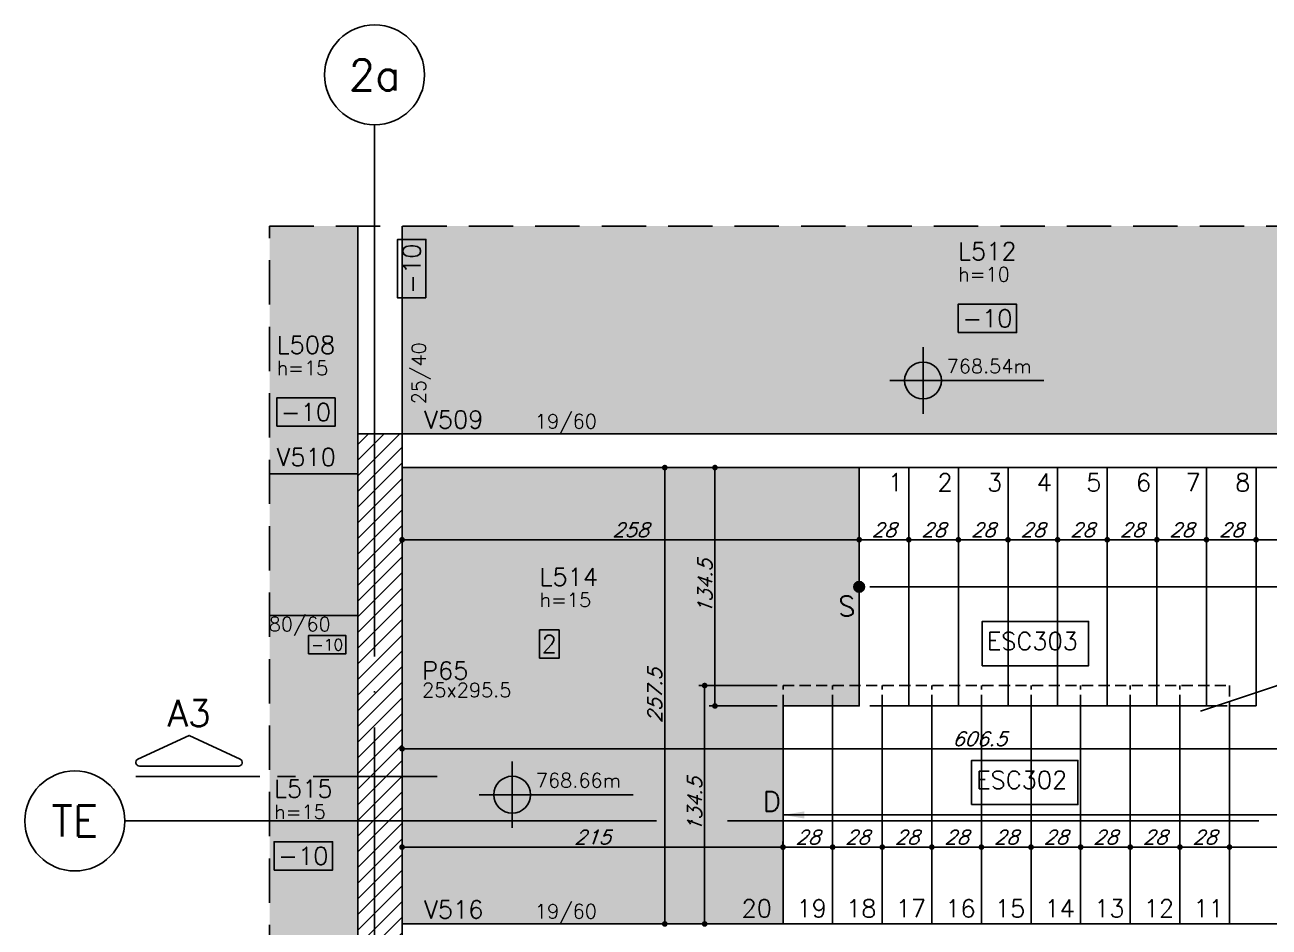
# Model space of a CAD drawing. Header units: millimetres. Extents: x 7530 to 14400, y -7174 to -2969.
# Drawn here: x 9231 to 9933, y -4721 to -4212 of the extents above; entities that cross this region are included whole.
import ezdxf
from ezdxf.enums import TextEntityAlignment as Align

# ---------------------------------------------------------------- set-up
doc = ezdxf.new("R2010")
doc.units = ezdxf.units.MM
doc.header["$LTSCALE"] = 50
doc.header["$PDMODE"] = 3
doc.linetypes.add('DASHED', pattern=[0.75, 0.5, -0.25])
doc.linetypes.add('EIXO', pattern=[6.8, 6, -0.4, 0, -0.4])
for name, color, linetype in [('F-AUX', 2, 'Continuous'), ('F-AUX-RED', 1, 'Continuous'), ('F-CORTE-INDICAÇÃO', 4, 'Continuous'), ('F-COTAS', 106, 'Continuous'), ('F-EIXO', 12, 'EIXO'), ('F-ESC NUM', 2, 'Continuous'), ('F-ESC-PROJ', 1, 'Continuous'), ('F-ESCADAS', 2, 'Continuous'), ('F-LAJES', 3, 'Continuous'), ('F-LAJES-DIM', 2, 'Continuous'), ('F-LAJES-NOME', 4, 'Continuous'), ('F-LEADER', 1, 'Continuous'), ('F-NÍVEL-PLANTA', 2, 'Continuous'), ('F-PILARES-DIM', 172, 'Continuous'), ('F-PILARES-HACH', 174, 'Continuous'), ('F-PILARES-NOME', 170, 'Continuous'), ('F-PILARES-S', 170, 'Continuous'), ('F-TEXTO', 6, 'Continuous'), ('F-TEXTO ESCADA', 2, 'Continuous'), ('F-TEXTO-YELLOW', 2, 'Continuous'), ('F-VIGAS', 3, 'Continuous'), ('F-VIGAS-DIM', 2, 'Continuous'), ('F-VIGAS-NOME', 4, 'Continuous')]:
    doc.layers.add(name, color=color, linetype=linetype)
doc.layers.add('F-DESNIVEL-2', color=7, linetype='Continuous', true_color=0xffd1e8)
doc.layers.add('F-DESNIVEL-3', color=7, linetype='Continuous', true_color=0xd5c7ff)
doc.styles.add('5385-ARQ-PB-BAS-PLA-TER-TORRE-A-106-TXT$0$R60-75', font='romans.shx', dxfattribs={"height": 0.1125})
doc.styles.add('CP-TEXT-INCL', font='romans.shx', dxfattribs={"oblique": 20})
doc.styles.add('MCP', font='romans.shx')
doc.styles.add('ROMANS', font='romans.shx')
doc.dimstyles.new('CP-COTAS-50', dxfattribs={"dimscale": 0.64, "dimtxt": 12.5, "dimasz": 5, "dimexe": 5, "dimexo": 5, "dimgap": 2.5, "dimtad": 1, "dimdec": 1, "dimdsep": 46, "dimtxsty": 'CP-TEXT-INCL', "dimblk1": 'DOT', "dimblk2": 'DOT', "dimsah": 1, "dimcen": 9, "dimclrd": 256, "dimclre": 256, "dimclrt": 256, "dimadec": 0, "dimazin": 0, "dimtfac": 1, "dimtdec": 1, "dimtmove": 2, "dimatfit": 3, "dimldrblk": 'DOT', "dimfxl": 5, "dimtolj": 1, "dimarcsym": 0})

# ---------------------------------------------------------------- blocks, each defined once
blk = doc.blocks.new('*U8')
at = {"layer": 'F-LAJES-DIM', "color": 1}
blk.add_lwpolyline([(0, 0), (33, 0), (33, 16), (0, 16)], close=True, dxfattribs=at)
at = {"layer": 'F-LAJES-DIM', "style": 'MCP'}
blk.add_attdef('DIM', text='', height=10, dxfattribs=at).set_placement((16.5, 8), align=Align.MIDDLE_CENTER)
blk = doc.blocks.new('*U12')
at = {"layer": 'F-LAJES-DIM', "color": 1}
blk.add_lwpolyline([(0, 0), (11, 0), (11, 16), (0, 16)], close=True, dxfattribs=at)
at = {"layer": 'F-LAJES-DIM', "style": 'MCP'}
blk.add_attdef('DIM', text='', height=10, dxfattribs=at).set_placement((5.5, 8), align=Align.MIDDLE_CENTER)
blk = doc.blocks.new('*U11')
at = {"layer": 'F-VIGAS-DIM', "color": 1}
blk.add_lwpolyline([(0, 0), (33, 0), (33, 16), (0, 16)], close=True, dxfattribs=at)
at = {"layer": 'F-VIGAS-DIM', "style": 'MCP'}
blk.add_attdef('DIM', text='', height=10, dxfattribs=at).set_placement((16.5, 8), align=Align.MIDDLE_CENTER)
blk = doc.blocks.new('*U20')
at = {"layer": 'F-EIXO'}
blk.add_line((0, 0), (0, -609.8), dxfattribs=at)
at = {"layer": 'F-EIXO', "color": 2, "linetype": 'Continuous'}
blk.add_circle((0, 28.21), 28.21, dxfattribs=at)
at = {"layer": 'F-TEXTO', "style": 'ROMANS'}
blk.add_attdef('EIXO', text='', height=17.5, rotation=360, dxfattribs=at).set_placement((0, 28.21), align=Align.MIDDLE_CENTER)
blk = doc.blocks.new('*U21')
at = {"layer": 'F-EIXO'}
blk.add_line((0, 0), (1096.49, 0), dxfattribs=at)
at = {"layer": 'F-EIXO', "color": 2, "linetype": 'Continuous'}
blk.add_circle((-28.21, 0), 28.21, dxfattribs=at)
at = {"layer": 'F-TEXTO', "style": 'ROMANS'}
blk.add_attdef('EIXO', text='', height=17.5, dxfattribs=at).set_placement((-28.21, 0), align=Align.MIDDLE_CENTER)
blk = doc.blocks.new('*U7')
at = {"layer": 'F-CORTE-INDICAÇÃO'}
for p, q in [((-100, 0), (-170, 0)), ((-80, 0), (-90, 0)), ((-70, 0), (0, 0))]:
    blk.add_line(p, q, dxfattribs=at)
blk.add_lwpolyline([(-112, 6, 0.802585), (-111.15, 9.81), (-140, 23.26), (-168.85, 9.81, 0.802585), (-168, 6)], format="xyb", close=True, dxfattribs=at)
at = {"layer": 'F-CORTE-INDICAÇÃO', "style": 'ROMANS'}
blk.add_attdef('CORTE', text='', height=15, dxfattribs=at).set_placement((-140, 35.76), align=Align.MIDDLE_CENTER)
at = {"layer": 'F-CORTE-INDICAÇÃO', "color": 2, "style": 'ROMANS'}
blk.add_attdef('FOLHA', text='', height=12, dxfattribs=at).set_placement((-140, -10), align=Align.MIDDLE_CENTER)
blk = doc.blocks.new('_DOT')
at = {"color": 0, "linetype": 'ByBlock'}
blk.add_line((-0.5, 0), (-1, 0), dxfattribs=at)
at = {"color": 0, "linetype": 'ByBlock', "const_width": 0.5}
blk.add_lwpolyline([(-0.25, 0, 1), (0.25, 0, 1)], format="xyb", close=True, dxfattribs=at)
blk = doc.blocks.new('*D26')
at = {"layer": 'DEFPOINTS', "color": 0, "transparency": 16777216}
for p in [(9443.82, -4501.77), (9701.82, -4501.77), (9701.82, -4502.62)]:
    blk.add_point(p, dxfattribs=at)
at = {"layer": 'F-COTAS', "lineweight": -2, "transparency": 16777216}
for p, q in [((9443.82, -4504.97), (9443.82, -4505.82)), ((9447.02, -4502.62), (9698.62, -4502.62)), ((9701.82, -4504.97), (9701.82, -4505.82))]:
    blk.add_line(p, q, dxfattribs=at)
at = {"layer": 'F-COTAS', "lineweight": -2, "transparency": 16777216, "xscale": 3.2, "yscale": 3.2, "zscale": 3.2, "rotation": 180}
blk.add_blockref('_DOT', (9443.82, -4502.62), dxfattribs=at)
at = {"layer": 'F-COTAS', "lineweight": -2, "transparency": 16777216, "xscale": 3.2, "yscale": 3.2, "zscale": 3.2}
blk.add_blockref('_DOT', (9701.82, -4502.62), dxfattribs=at)
at = {"layer": 'F-COTAS', "transparency": 16777216, "insert": (9572.82, -4497.02), "char_height": 8, "attachment_point": 5, "style": 'CP-TEXT-INCL'}
blk.add_mtext('\\A1;258', dxfattribs=at)
blk = doc.blocks.new('*D27')
at = {"layer": 'DEFPOINTS', "color": 0, "transparency": 16777216}
for p in [(9701.82, -4501.77), (9729.82, -4502.62), (9729.82, -4502.62)]:
    blk.add_point(p, dxfattribs=at)
at = {"layer": 'F-COTAS', "lineweight": -2, "transparency": 16777216}
for p, q in [((9701.82, -4504.97), (9701.82, -4505.82)), ((9705.02, -4502.62), (9726.62, -4502.62))]:
    blk.add_line(p, q, dxfattribs=at)
at = {"layer": 'F-COTAS', "lineweight": -2, "transparency": 16777216, "xscale": 3.2, "yscale": 3.2, "zscale": 3.2, "rotation": 180}
blk.add_blockref('_DOT', (9701.82, -4502.62), dxfattribs=at)
at = {"layer": 'F-COTAS', "lineweight": -2, "transparency": 16777216, "xscale": 3.2, "yscale": 3.2, "zscale": 3.2}
blk.add_blockref('_DOT', (9729.82, -4502.62), dxfattribs=at)
at = {"layer": 'F-COTAS', "transparency": 16777216, "insert": (9715.82, -4497.02), "char_height": 8, "attachment_point": 5, "style": 'CP-TEXT-INCL'}
blk.add_mtext('\\A1;28', dxfattribs=at)
blk = doc.blocks.new('*D28')
at = {"layer": 'DEFPOINTS', "color": 0, "transparency": 16777216}
for p in [(9729.82, -4501.77), (9757.82, -4502.62), (9757.82, -4502.62)]:
    blk.add_point(p, dxfattribs=at)
at = {"layer": 'F-COTAS', "lineweight": -2, "transparency": 16777216}
for p, q in [((9729.82, -4504.97), (9729.82, -4505.82)), ((9733.02, -4502.62), (9754.62, -4502.62))]:
    blk.add_line(p, q, dxfattribs=at)
at = {"layer": 'F-COTAS', "lineweight": -2, "transparency": 16777216, "xscale": 3.2, "yscale": 3.2, "zscale": 3.2, "rotation": 180}
blk.add_blockref('_DOT', (9729.82, -4502.62), dxfattribs=at)
at = {"layer": 'F-COTAS', "lineweight": -2, "transparency": 16777216, "xscale": 3.2, "yscale": 3.2, "zscale": 3.2}
blk.add_blockref('_DOT', (9757.82, -4502.62), dxfattribs=at)
at = {"layer": 'F-COTAS', "transparency": 16777216, "insert": (9743.82, -4497.02), "char_height": 8, "attachment_point": 5, "style": 'CP-TEXT-INCL'}
blk.add_mtext('\\A1;28', dxfattribs=at)
blk = doc.blocks.new('*D29')
at = {"layer": 'DEFPOINTS', "color": 0, "transparency": 16777216}
for p in [(9757.82, -4501.77), (9785.82, -4502.62), (9785.82, -4502.62)]:
    blk.add_point(p, dxfattribs=at)
at = {"layer": 'F-COTAS', "lineweight": -2, "transparency": 16777216}
for p, q in [((9757.82, -4504.97), (9757.82, -4505.82)), ((9761.02, -4502.62), (9782.62, -4502.62))]:
    blk.add_line(p, q, dxfattribs=at)
at = {"layer": 'F-COTAS', "lineweight": -2, "transparency": 16777216, "xscale": 3.2, "yscale": 3.2, "zscale": 3.2, "rotation": 180}
blk.add_blockref('_DOT', (9757.82, -4502.62), dxfattribs=at)
at = {"layer": 'F-COTAS', "lineweight": -2, "transparency": 16777216, "xscale": 3.2, "yscale": 3.2, "zscale": 3.2}
blk.add_blockref('_DOT', (9785.82, -4502.62), dxfattribs=at)
at = {"layer": 'F-COTAS', "transparency": 16777216, "insert": (9771.82, -4497.02), "char_height": 8, "attachment_point": 5, "style": 'CP-TEXT-INCL'}
blk.add_mtext('\\A1;28', dxfattribs=at)
blk = doc.blocks.new('*D30')
at = {"layer": 'DEFPOINTS', "color": 0, "transparency": 16777216}
for p in [(9785.82, -4501.77), (9813.82, -4502.62), (9813.82, -4502.62)]:
    blk.add_point(p, dxfattribs=at)
at = {"layer": 'F-COTAS', "lineweight": -2, "transparency": 16777216}
for p, q in [((9785.82, -4504.97), (9785.82, -4505.82)), ((9789.02, -4502.62), (9810.62, -4502.62))]:
    blk.add_line(p, q, dxfattribs=at)
at = {"layer": 'F-COTAS', "lineweight": -2, "transparency": 16777216, "xscale": 3.2, "yscale": 3.2, "zscale": 3.2, "rotation": 180}
blk.add_blockref('_DOT', (9785.82, -4502.62), dxfattribs=at)
at = {"layer": 'F-COTAS', "lineweight": -2, "transparency": 16777216, "xscale": 3.2, "yscale": 3.2, "zscale": 3.2}
blk.add_blockref('_DOT', (9813.82, -4502.62), dxfattribs=at)
at = {"layer": 'F-COTAS', "transparency": 16777216, "insert": (9799.82, -4497.02), "char_height": 8, "attachment_point": 5, "style": 'CP-TEXT-INCL'}
blk.add_mtext('\\A1;28', dxfattribs=at)
blk = doc.blocks.new('*D31')
at = {"layer": 'DEFPOINTS', "color": 0, "transparency": 16777216}
for p in [(9813.82, -4501.77), (9841.82, -4502.62), (9841.82, -4502.62)]:
    blk.add_point(p, dxfattribs=at)
at = {"layer": 'F-COTAS', "lineweight": -2, "transparency": 16777216}
for p, q in [((9813.82, -4504.97), (9813.82, -4505.82)), ((9817.02, -4502.62), (9838.62, -4502.62))]:
    blk.add_line(p, q, dxfattribs=at)
at = {"layer": 'F-COTAS', "lineweight": -2, "transparency": 16777216, "xscale": 3.2, "yscale": 3.2, "zscale": 3.2, "rotation": 180}
blk.add_blockref('_DOT', (9813.82, -4502.62), dxfattribs=at)
at = {"layer": 'F-COTAS', "lineweight": -2, "transparency": 16777216, "xscale": 3.2, "yscale": 3.2, "zscale": 3.2}
blk.add_blockref('_DOT', (9841.82, -4502.62), dxfattribs=at)
at = {"layer": 'F-COTAS', "transparency": 16777216, "insert": (9827.82, -4497.02), "char_height": 8, "attachment_point": 5, "style": 'CP-TEXT-INCL'}
blk.add_mtext('\\A1;28', dxfattribs=at)
blk = doc.blocks.new('*D32')
at = {"layer": 'DEFPOINTS', "color": 0, "transparency": 16777216}
for p in [(9841.82, -4501.77), (9869.82, -4502.62), (9869.82, -4502.62)]:
    blk.add_point(p, dxfattribs=at)
at = {"layer": 'F-COTAS', "lineweight": -2, "transparency": 16777216}
for p, q in [((9841.82, -4504.97), (9841.82, -4505.82)), ((9845.02, -4502.62), (9866.62, -4502.62))]:
    blk.add_line(p, q, dxfattribs=at)
at = {"layer": 'F-COTAS', "lineweight": -2, "transparency": 16777216, "xscale": 3.2, "yscale": 3.2, "zscale": 3.2, "rotation": 180}
blk.add_blockref('_DOT', (9841.82, -4502.62), dxfattribs=at)
at = {"layer": 'F-COTAS', "lineweight": -2, "transparency": 16777216, "xscale": 3.2, "yscale": 3.2, "zscale": 3.2}
blk.add_blockref('_DOT', (9869.82, -4502.62), dxfattribs=at)
at = {"layer": 'F-COTAS', "transparency": 16777216, "insert": (9855.82, -4497.02), "char_height": 8, "attachment_point": 5, "style": 'CP-TEXT-INCL'}
blk.add_mtext('\\A1;28', dxfattribs=at)
blk = doc.blocks.new('*D33')
at = {"layer": 'DEFPOINTS', "color": 0, "transparency": 16777216}
for p in [(9869.82, -4501.77), (9897.82, -4502.62), (9897.82, -4502.62)]:
    blk.add_point(p, dxfattribs=at)
at = {"layer": 'F-COTAS', "lineweight": -2, "transparency": 16777216}
for p, q in [((9869.82, -4504.97), (9869.82, -4505.82)), ((9873.02, -4502.62), (9894.62, -4502.62))]:
    blk.add_line(p, q, dxfattribs=at)
at = {"layer": 'F-COTAS', "lineweight": -2, "transparency": 16777216, "xscale": 3.2, "yscale": 3.2, "zscale": 3.2, "rotation": 180}
blk.add_blockref('_DOT', (9869.82, -4502.62), dxfattribs=at)
at = {"layer": 'F-COTAS', "lineweight": -2, "transparency": 16777216, "xscale": 3.2, "yscale": 3.2, "zscale": 3.2}
blk.add_blockref('_DOT', (9897.82, -4502.62), dxfattribs=at)
at = {"layer": 'F-COTAS', "transparency": 16777216, "insert": (9883.82, -4497.02), "char_height": 8, "attachment_point": 5, "style": 'CP-TEXT-INCL'}
blk.add_mtext('\\A1;28', dxfattribs=at)
blk = doc.blocks.new('*D34')
at = {"layer": 'DEFPOINTS', "color": 0, "transparency": 16777216}
for p in [(9897.82, -4501.77), (9925.82, -4502.62), (9925.82, -4502.62)]:
    blk.add_point(p, dxfattribs=at)
at = {"layer": 'F-COTAS', "lineweight": -2, "transparency": 16777216}
for p, q in [((9897.82, -4504.97), (9897.82, -4505.82)), ((9901.02, -4502.62), (9922.62, -4502.62))]:
    blk.add_line(p, q, dxfattribs=at)
at = {"layer": 'F-COTAS', "lineweight": -2, "transparency": 16777216, "xscale": 3.2, "yscale": 3.2, "zscale": 3.2, "rotation": 180}
blk.add_blockref('_DOT', (9897.82, -4502.62), dxfattribs=at)
at = {"layer": 'F-COTAS', "lineweight": -2, "transparency": 16777216, "xscale": 3.2, "yscale": 3.2, "zscale": 3.2}
blk.add_blockref('_DOT', (9925.82, -4502.62), dxfattribs=at)
at = {"layer": 'F-COTAS', "transparency": 16777216, "insert": (9911.82, -4497.02), "char_height": 8, "attachment_point": 5, "style": 'CP-TEXT-INCL'}
blk.add_mtext('\\A1;28', dxfattribs=at)
blk = doc.blocks.new('*D35')
at = {"layer": 'DEFPOINTS', "color": 0, "transparency": 16777216}
for p in [(9925.82, -4501.77), (10050.32, -4502.62), (10050.32, -4502.62)]:
    blk.add_point(p, dxfattribs=at)
at = {"layer": 'F-COTAS', "lineweight": -2, "transparency": 16777216}
for p, q in [((9925.82, -4504.97), (9925.82, -4505.82)), ((9929.02, -4502.62), (10047.12, -4502.62))]:
    blk.add_line(p, q, dxfattribs=at)
at = {"layer": 'F-COTAS', "lineweight": -2, "transparency": 16777216, "xscale": 3.2, "yscale": 3.2, "zscale": 3.2, "rotation": 180}
blk.add_blockref('_DOT', (9925.82, -4502.62), dxfattribs=at)
at = {"layer": 'F-COTAS', "lineweight": -2, "transparency": 16777216, "xscale": 3.2, "yscale": 3.2, "zscale": 3.2}
blk.add_blockref('_DOT', (10050.32, -4502.62), dxfattribs=at)
at = {"layer": 'F-COTAS', "transparency": 16777216, "insert": (9988.07, -4497.02), "char_height": 8, "attachment_point": 5, "style": 'CP-TEXT-INCL'}
blk.add_mtext('\\A1;124.5', dxfattribs=at)
blk = doc.blocks.new('*D36')
at = {"layer": 'DEFPOINTS', "color": 0, "transparency": 16777216}
for p in [(9620.41, -4461.9), (9640.74, -4461.9), (9658.82, -4596.4)]:
    blk.add_point(p, dxfattribs=at)
at = {"layer": 'F-COTAS', "lineweight": -2, "transparency": 16777216}
for p, q in [((9637.54, -4461.9), (9617.21, -4461.9)), ((9620.41, -4593.2), (9620.41, -4465.1)), ((9655.62, -4596.4), (9617.21, -4596.4))]:
    blk.add_line(p, q, dxfattribs=at)
at = {"layer": 'F-COTAS', "lineweight": -2, "transparency": 16777216, "xscale": 3.2, "yscale": 3.2, "zscale": 3.2}
for p, rotation in [((9620.41, -4461.9), 90), ((9620.41, -4596.4), 270)]:
    blk.add_blockref('_DOT', p, dxfattribs=dict(at, rotation=rotation))
at = {"layer": 'F-COTAS', "transparency": 16777216, "insert": (9614.81, -4529.15), "char_height": 8, "attachment_point": 5, "rotation": 90, "style": 'CP-TEXT-INCL'}
blk.add_mtext('\\A1;134.5', dxfattribs=at)
blk = doc.blocks.new('*D37')
at = {"layer": 'DEFPOINTS', "color": 0, "transparency": 16777216}
for p in [(9589.95, -4461.9), (9589.95, -4719.4), (9592.09, -4719.4)]:
    blk.add_point(p, dxfattribs=at)
at = {"layer": 'F-COTAS', "lineweight": -2, "transparency": 16777216}
for p, q in [((9592.09, -4465.1), (9592.09, -4716.2)), ((9593.15, -4461.9), (9595.29, -4461.9)), ((9593.15, -4719.4), (9595.29, -4719.4))]:
    blk.add_line(p, q, dxfattribs=at)
at = {"layer": 'F-COTAS', "lineweight": -2, "transparency": 16777216, "xscale": 3.2, "yscale": 3.2, "zscale": 3.2}
for p, rotation in [((9592.09, -4461.9), 90), ((9592.09, -4719.4), 270)]:
    blk.add_blockref('_DOT', p, dxfattribs=dict(at, rotation=rotation))
at = {"layer": 'F-COTAS', "transparency": 16777216, "insert": (9586.49, -4590.65), "char_height": 8, "attachment_point": 5, "rotation": 90, "style": 'CP-TEXT-INCL'}
blk.add_mtext('\\A1;257.5', dxfattribs=at)
blk = doc.blocks.new('*D38')
at = {"layer": 'DEFPOINTS', "color": 0, "transparency": 16777216}
for p in [(9443.82, -4617.89), (9443.82, -4620.57), (10050.32, -4617.89)]:
    blk.add_point(p, dxfattribs=at)
at = {"layer": 'F-COTAS', "lineweight": -2, "transparency": 16777216}
for p, q in [((10047.12, -4620.57), (9447.02, -4620.57)), ((9443.82, -4621.09), (9443.82, -4623.77)), ((10050.32, -4621.09), (10050.32, -4623.77))]:
    blk.add_line(p, q, dxfattribs=at)
at = {"layer": 'F-COTAS', "lineweight": -2, "transparency": 16777216, "xscale": 3.2, "yscale": 3.2, "zscale": 3.2, "rotation": 180}
blk.add_blockref('_DOT', (9443.82, -4620.57), dxfattribs=at)
at = {"layer": 'F-COTAS', "lineweight": -2, "transparency": 16777216, "xscale": 3.2, "yscale": 3.2, "zscale": 3.2}
blk.add_blockref('_DOT', (10050.32, -4620.57), dxfattribs=at)
at = {"layer": 'F-COTAS', "transparency": 16777216, "insert": (9769.81, -4614.97), "char_height": 8, "attachment_point": 5, "style": 'CP-TEXT-INCL'}
blk.add_mtext('\\A1;606.5', dxfattribs=at)
blk = doc.blocks.new('*D54')
at = {"layer": 'DEFPOINTS', "color": 0, "transparency": 16777216}
for p in [(9910.82, -4676.07), (9910.82, -4680.14), (10050.32, -4677.65)]:
    blk.add_point(p, dxfattribs=at)
at = {"layer": 'F-COTAS', "lineweight": -2, "transparency": 16777216}
for p, q in [((9910.82, -4676.94), (9910.82, -4672.87)), ((10047.12, -4676.07), (9914.02, -4676.07)), ((10050.32, -4674.45), (10050.32, -4672.87))]:
    blk.add_line(p, q, dxfattribs=at)
at = {"layer": 'F-COTAS', "lineweight": -2, "transparency": 16777216, "xscale": 3.2, "yscale": 3.2, "zscale": 3.2, "rotation": 180}
blk.add_blockref('_DOT', (9910.82, -4676.07), dxfattribs=at)
at = {"layer": 'F-COTAS', "lineweight": -2, "transparency": 16777216, "xscale": 3.2, "yscale": 3.2, "zscale": 3.2}
blk.add_blockref('_DOT', (10050.32, -4676.07), dxfattribs=at)
at = {"layer": 'F-COTAS', "transparency": 16777216, "insert": (9980.57, -4670.47), "char_height": 8, "attachment_point": 5, "style": 'CP-TEXT-INCL'}
blk.add_mtext('\\A1;139.5', dxfattribs=at)
blk = doc.blocks.new('*D55')
at = {"layer": 'DEFPOINTS', "color": 0, "transparency": 16777216}
for p in [(9882.82, -4676.07), (9882.82, -4680.14), (9910.82, -4680.14)]:
    blk.add_point(p, dxfattribs=at)
at = {"layer": 'F-COTAS', "lineweight": -2, "transparency": 16777216}
for p, q in [((9882.82, -4676.94), (9882.82, -4672.87)), ((9907.62, -4676.07), (9886.02, -4676.07)), ((9910.82, -4676.94), (9910.82, -4672.87))]:
    blk.add_line(p, q, dxfattribs=at)
at = {"layer": 'F-COTAS', "lineweight": -2, "transparency": 16777216, "xscale": 3.2, "yscale": 3.2, "zscale": 3.2, "rotation": 180}
blk.add_blockref('_DOT', (9882.82, -4676.07), dxfattribs=at)
at = {"layer": 'F-COTAS', "lineweight": -2, "transparency": 16777216, "xscale": 3.2, "yscale": 3.2, "zscale": 3.2}
blk.add_blockref('_DOT', (9910.82, -4676.07), dxfattribs=at)
at = {"layer": 'F-COTAS', "transparency": 16777216, "insert": (9896.82, -4670.47), "char_height": 8, "attachment_point": 5, "style": 'CP-TEXT-INCL'}
blk.add_mtext('\\A1;28', dxfattribs=at)
blk = doc.blocks.new('*D56')
at = {"layer": 'DEFPOINTS', "color": 0, "transparency": 16777216}
for p in [(9854.82, -4676.07), (9854.82, -4680.14), (9882.82, -4680.14)]:
    blk.add_point(p, dxfattribs=at)
at = {"layer": 'F-COTAS', "lineweight": -2, "transparency": 16777216}
for p, q in [((9854.82, -4676.94), (9854.82, -4672.87)), ((9879.62, -4676.07), (9858.02, -4676.07)), ((9882.82, -4676.94), (9882.82, -4672.87))]:
    blk.add_line(p, q, dxfattribs=at)
at = {"layer": 'F-COTAS', "lineweight": -2, "transparency": 16777216, "xscale": 3.2, "yscale": 3.2, "zscale": 3.2, "rotation": 180}
blk.add_blockref('_DOT', (9854.82, -4676.07), dxfattribs=at)
at = {"layer": 'F-COTAS', "lineweight": -2, "transparency": 16777216, "xscale": 3.2, "yscale": 3.2, "zscale": 3.2}
blk.add_blockref('_DOT', (9882.82, -4676.07), dxfattribs=at)
at = {"layer": 'F-COTAS', "transparency": 16777216, "insert": (9868.82, -4670.47), "char_height": 8, "attachment_point": 5, "style": 'CP-TEXT-INCL'}
blk.add_mtext('\\A1;28', dxfattribs=at)
blk = doc.blocks.new('*D57')
at = {"layer": 'DEFPOINTS', "color": 0, "transparency": 16777216}
for p in [(9826.82, -4676.07), (9826.82, -4680.14), (9854.82, -4680.14)]:
    blk.add_point(p, dxfattribs=at)
at = {"layer": 'F-COTAS', "lineweight": -2, "transparency": 16777216}
for p, q in [((9826.82, -4676.94), (9826.82, -4672.87)), ((9851.62, -4676.07), (9830.02, -4676.07)), ((9854.82, -4676.94), (9854.82, -4672.87))]:
    blk.add_line(p, q, dxfattribs=at)
at = {"layer": 'F-COTAS', "lineweight": -2, "transparency": 16777216, "xscale": 3.2, "yscale": 3.2, "zscale": 3.2, "rotation": 180}
blk.add_blockref('_DOT', (9826.82, -4676.07), dxfattribs=at)
at = {"layer": 'F-COTAS', "lineweight": -2, "transparency": 16777216, "xscale": 3.2, "yscale": 3.2, "zscale": 3.2}
blk.add_blockref('_DOT', (9854.82, -4676.07), dxfattribs=at)
at = {"layer": 'F-COTAS', "transparency": 16777216, "insert": (9840.82, -4670.47), "char_height": 8, "attachment_point": 5, "style": 'CP-TEXT-INCL'}
blk.add_mtext('\\A1;28', dxfattribs=at)
blk = doc.blocks.new('*D58')
at = {"layer": 'DEFPOINTS', "color": 0, "transparency": 16777216}
for p in [(9798.82, -4676.07), (9798.82, -4680.14), (9826.82, -4680.14)]:
    blk.add_point(p, dxfattribs=at)
at = {"layer": 'F-COTAS', "lineweight": -2, "transparency": 16777216}
for p, q in [((9798.82, -4676.94), (9798.82, -4672.87)), ((9823.62, -4676.07), (9802.02, -4676.07)), ((9826.82, -4676.94), (9826.82, -4672.87))]:
    blk.add_line(p, q, dxfattribs=at)
at = {"layer": 'F-COTAS', "lineweight": -2, "transparency": 16777216, "xscale": 3.2, "yscale": 3.2, "zscale": 3.2, "rotation": 180}
blk.add_blockref('_DOT', (9798.82, -4676.07), dxfattribs=at)
at = {"layer": 'F-COTAS', "lineweight": -2, "transparency": 16777216, "xscale": 3.2, "yscale": 3.2, "zscale": 3.2}
blk.add_blockref('_DOT', (9826.82, -4676.07), dxfattribs=at)
at = {"layer": 'F-COTAS', "transparency": 16777216, "insert": (9812.82, -4670.47), "char_height": 8, "attachment_point": 5, "style": 'CP-TEXT-INCL'}
blk.add_mtext('\\A1;28', dxfattribs=at)
blk = doc.blocks.new('*D59')
at = {"layer": 'DEFPOINTS', "color": 0, "transparency": 16777216}
for p in [(9770.82, -4676.07), (9770.82, -4680.14), (9798.82, -4680.14)]:
    blk.add_point(p, dxfattribs=at)
at = {"layer": 'F-COTAS', "lineweight": -2, "transparency": 16777216}
for p, q in [((9770.82, -4676.94), (9770.82, -4672.87)), ((9795.62, -4676.07), (9774.02, -4676.07)), ((9798.82, -4676.94), (9798.82, -4672.87))]:
    blk.add_line(p, q, dxfattribs=at)
at = {"layer": 'F-COTAS', "lineweight": -2, "transparency": 16777216, "xscale": 3.2, "yscale": 3.2, "zscale": 3.2, "rotation": 180}
blk.add_blockref('_DOT', (9770.82, -4676.07), dxfattribs=at)
at = {"layer": 'F-COTAS', "lineweight": -2, "transparency": 16777216, "xscale": 3.2, "yscale": 3.2, "zscale": 3.2}
blk.add_blockref('_DOT', (9798.82, -4676.07), dxfattribs=at)
at = {"layer": 'F-COTAS', "transparency": 16777216, "insert": (9784.82, -4670.47), "char_height": 8, "attachment_point": 5, "style": 'CP-TEXT-INCL'}
blk.add_mtext('\\A1;28', dxfattribs=at)
blk = doc.blocks.new('*D60')
at = {"layer": 'DEFPOINTS', "color": 0, "transparency": 16777216}
for p in [(9742.82, -4676.07), (9742.82, -4680.14), (9770.82, -4680.14)]:
    blk.add_point(p, dxfattribs=at)
at = {"layer": 'F-COTAS', "lineweight": -2, "transparency": 16777216}
for p, q in [((9742.82, -4676.94), (9742.82, -4672.87)), ((9767.62, -4676.07), (9746.02, -4676.07)), ((9770.82, -4676.94), (9770.82, -4672.87))]:
    blk.add_line(p, q, dxfattribs=at)
at = {"layer": 'F-COTAS', "lineweight": -2, "transparency": 16777216, "xscale": 3.2, "yscale": 3.2, "zscale": 3.2, "rotation": 180}
blk.add_blockref('_DOT', (9742.82, -4676.07), dxfattribs=at)
at = {"layer": 'F-COTAS', "lineweight": -2, "transparency": 16777216, "xscale": 3.2, "yscale": 3.2, "zscale": 3.2}
blk.add_blockref('_DOT', (9770.82, -4676.07), dxfattribs=at)
at = {"layer": 'F-COTAS', "transparency": 16777216, "insert": (9756.82, -4670.47), "char_height": 8, "attachment_point": 5, "style": 'CP-TEXT-INCL'}
blk.add_mtext('\\A1;28', dxfattribs=at)
blk = doc.blocks.new('*D61')
at = {"layer": 'DEFPOINTS', "color": 0, "transparency": 16777216}
for p in [(9714.82, -4676.07), (9714.82, -4680.14), (9742.82, -4680.14)]:
    blk.add_point(p, dxfattribs=at)
at = {"layer": 'F-COTAS', "lineweight": -2, "transparency": 16777216}
for p, q in [((9714.82, -4676.94), (9714.82, -4672.87)), ((9739.62, -4676.07), (9718.02, -4676.07)), ((9742.82, -4676.94), (9742.82, -4672.87))]:
    blk.add_line(p, q, dxfattribs=at)
at = {"layer": 'F-COTAS', "lineweight": -2, "transparency": 16777216, "xscale": 3.2, "yscale": 3.2, "zscale": 3.2, "rotation": 180}
blk.add_blockref('_DOT', (9714.82, -4676.07), dxfattribs=at)
at = {"layer": 'F-COTAS', "lineweight": -2, "transparency": 16777216, "xscale": 3.2, "yscale": 3.2, "zscale": 3.2}
blk.add_blockref('_DOT', (9742.82, -4676.07), dxfattribs=at)
at = {"layer": 'F-COTAS', "transparency": 16777216, "insert": (9728.82, -4670.47), "char_height": 8, "attachment_point": 5, "style": 'CP-TEXT-INCL'}
blk.add_mtext('\\A1;28', dxfattribs=at)
blk = doc.blocks.new('*D62')
at = {"layer": 'DEFPOINTS', "color": 0, "transparency": 16777216}
for p in [(9686.82, -4676.07), (9686.82, -4680.14), (9714.82, -4680.14)]:
    blk.add_point(p, dxfattribs=at)
at = {"layer": 'F-COTAS', "lineweight": -2, "transparency": 16777216}
for p, q in [((9686.82, -4676.94), (9686.82, -4672.87)), ((9711.62, -4676.07), (9690.02, -4676.07)), ((9714.82, -4676.94), (9714.82, -4672.87))]:
    blk.add_line(p, q, dxfattribs=at)
at = {"layer": 'F-COTAS', "lineweight": -2, "transparency": 16777216, "xscale": 3.2, "yscale": 3.2, "zscale": 3.2, "rotation": 180}
blk.add_blockref('_DOT', (9686.82, -4676.07), dxfattribs=at)
at = {"layer": 'F-COTAS', "lineweight": -2, "transparency": 16777216, "xscale": 3.2, "yscale": 3.2, "zscale": 3.2}
blk.add_blockref('_DOT', (9714.82, -4676.07), dxfattribs=at)
at = {"layer": 'F-COTAS', "transparency": 16777216, "insert": (9700.82, -4670.47), "char_height": 8, "attachment_point": 5, "style": 'CP-TEXT-INCL'}
blk.add_mtext('\\A1;28', dxfattribs=at)
blk = doc.blocks.new('*D63')
at = {"layer": 'DEFPOINTS', "color": 0, "transparency": 16777216}
for p in [(9658.82, -4676.07), (9658.82, -4680.14), (9686.82, -4680.14)]:
    blk.add_point(p, dxfattribs=at)
at = {"layer": 'F-COTAS', "lineweight": -2, "transparency": 16777216}
for p, q in [((9658.82, -4676.94), (9658.82, -4672.87)), ((9683.62, -4676.07), (9662.02, -4676.07)), ((9686.82, -4676.94), (9686.82, -4672.87))]:
    blk.add_line(p, q, dxfattribs=at)
at = {"layer": 'F-COTAS', "lineweight": -2, "transparency": 16777216, "xscale": 3.2, "yscale": 3.2, "zscale": 3.2, "rotation": 180}
blk.add_blockref('_DOT', (9658.82, -4676.07), dxfattribs=at)
at = {"layer": 'F-COTAS', "lineweight": -2, "transparency": 16777216, "xscale": 3.2, "yscale": 3.2, "zscale": 3.2}
blk.add_blockref('_DOT', (9686.82, -4676.07), dxfattribs=at)
at = {"layer": 'F-COTAS', "transparency": 16777216, "insert": (9672.82, -4670.47), "char_height": 8, "attachment_point": 5, "style": 'CP-TEXT-INCL'}
blk.add_mtext('\\A1;28', dxfattribs=at)
blk = doc.blocks.new('*D64')
at = {"layer": 'DEFPOINTS', "color": 0, "transparency": 16777216}
for p in [(9443.82, -4676.07), (9443.82, -4680.14), (9658.82, -4680.14)]:
    blk.add_point(p, dxfattribs=at)
at = {"layer": 'F-COTAS', "lineweight": -2, "transparency": 16777216}
for p, q in [((9443.82, -4676.94), (9443.82, -4672.87)), ((9655.62, -4676.07), (9447.02, -4676.07)), ((9658.82, -4676.94), (9658.82, -4672.87))]:
    blk.add_line(p, q, dxfattribs=at)
at = {"layer": 'F-COTAS', "lineweight": -2, "transparency": 16777216, "xscale": 3.2, "yscale": 3.2, "zscale": 3.2, "rotation": 180}
blk.add_blockref('_DOT', (9443.82, -4676.07), dxfattribs=at)
at = {"layer": 'F-COTAS', "lineweight": -2, "transparency": 16777216, "xscale": 3.2, "yscale": 3.2, "zscale": 3.2}
blk.add_blockref('_DOT', (9658.82, -4676.07), dxfattribs=at)
at = {"layer": 'F-COTAS', "transparency": 16777216, "insert": (9551.32, -4670.47), "char_height": 8, "attachment_point": 5, "style": 'CP-TEXT-INCL'}
blk.add_mtext('\\A1;215', dxfattribs=at)
blk = doc.blocks.new('*D65')
at = {"layer": 'DEFPOINTS', "color": 0, "transparency": 16777216}
for p in [(9614.6, -4584.9), (9658.82, -4584.9), (9643.53, -4719.4)]:
    blk.add_point(p, dxfattribs=at)
at = {"layer": 'F-COTAS', "lineweight": -2, "transparency": 16777216}
for p, q in [((9655.62, -4584.9), (9611.4, -4584.9)), ((9614.6, -4716.2), (9614.6, -4588.1)), ((9640.33, -4719.4), (9611.4, -4719.4))]:
    blk.add_line(p, q, dxfattribs=at)
at = {"layer": 'F-COTAS', "lineweight": -2, "transparency": 16777216, "xscale": 3.2, "yscale": 3.2, "zscale": 3.2}
for p, rotation in [((9614.6, -4584.9), 90), ((9614.6, -4719.4), 270)]:
    blk.add_blockref('_DOT', p, dxfattribs=dict(at, rotation=rotation))
at = {"layer": 'F-COTAS', "transparency": 16777216, "insert": (9609, -4652.15), "char_height": 8, "attachment_point": 5, "rotation": 90, "style": 'CP-TEXT-INCL'}
blk.add_mtext('\\A1;134.5', dxfattribs=at)
blk = doc.blocks.new('Nível - Planta')
at = {"layer": 'F-NÍVEL-PLANTA'}
h = blk.add_hatch(color=71, dxfattribs=at)
h.paths.add_polyline_path([(0, 0), (0, 0.26, 0.414214), (-0.26, 0)])
h.paths.add_polyline_path([(0.26, 0), (0, 0), (0, -0.26, 0.414214)])
for p, q in [((0, -0.469), (0, 0.469)), ((-0.469, 0), (1.704, 0))]:
    blk.add_line(p, q, dxfattribs=at)
blk.add_circle((0, 0), 0.26, dxfattribs=at)
at = {"layer": 'F-TEXTO', "color": 3, "style": 'MCP'}
blk.add_attdef('NÍVEL', (0.333, 0.102), '', height=0.2, dxfattribs=at)

msp = doc.modelspace()

# ---------------------------------------------------------------- hatches: boundary and pattern name
at = {"layer": 'F-AUX'}
h = msp.add_hatch(color=1, dxfattribs=at)
edge = h.paths.add_edge_path()
edge.add_arc((9701.822, -4529.147), 3, 0, 360)
at = {"layer": 'F-DESNIVEL-2'}
h = msp.add_hatch(color=256, dxfattribs=at)
h.dxf.hatch_style = 1
h.paths.add_polyline_path([(9658.822, -4719.397), (9658.822, -4596.397), (9701.822, -4596.397), (9701.822, -4461.897), (9443.822, -4461.897), (9443.822, -4719.397)])
at = {"layer": 'F-DESNIVEL-3', "linetype": 'Continuous'}
h = msp.add_hatch(color=256, dxfattribs=at)
h.dxf.hatch_style = 1
h.paths.add_polyline_path([(9418.822, -4615.897), (9369.028, -4615.897), (9369.028, -4819.927), (9418.822, -4819.927), (9418.822, -4738.397)])
h.paths.add_polyline_path([(9418.822, -4465.397), (9369.028, -4465.397), (9369.028, -4615.897), (9418.822, -4615.897)])
h.paths.add_polyline_path([(9418.822, -4325.639), (9369.028, -4325.639), (9369.028, -4465.397), (9418.822, -4465.397), (9418.822, -4442.897)])
h = msp.add_hatch(color=256, dxfattribs=at)
h.dxf.hatch_style = 1
h.paths.add_polyline_path([(10129.322, -4325.639), (9443.822, -4325.639), (9443.822, -4442.897), (10059.822, -4442.897), (10129.322, -4442.897)])
h.paths.add_polyline_path([(9633.439, -4657.493), (9646.564, -4657.493), (9646.564, -4640.618), (9633.439, -4640.618)], flags=9)
h.paths.add_polyline_path([(9629.71, -4529.45), (9642.835, -4529.45), (9642.835, -4512.575), (9629.71, -4512.575)], flags=9)
h = msp.add_hatch(color=256, dxfattribs=at)
h.dxf.hatch_style = 1
h.paths.add_polyline_path([(10129.322, -4738.397), (10059.822, -4738.397), (9443.822, -4738.397), (9443.822, -4819.927), (10129.322, -4819.927)])
h.paths.add_polyline_path([(9633.439, -4657.493), (9646.564, -4657.493), (9646.564, -4640.618), (9633.439, -4640.618)], flags=9)
h.paths.add_polyline_path([(9629.71, -4529.45), (9642.835, -4529.45), (9642.835, -4512.575), (9629.71, -4512.575)], flags=9)
at = {"layer": 'F-PILARES-HACH', "linetype": 'Continuous'}
h = msp.add_hatch(dxfattribs=at)
h.set_pattern_fill('ANSI31', color=256, scale=50, style=0)
h.set_pattern_definition([(45, (11368.322, 134.6034), (-4.4194174, 4.4194174), [])])
h.paths.add_polyline_path([(9418.822, -4738.397), (9443.822, -4738.397), (9443.822, -4442.897), (9418.822, -4442.897)], flags=16)

# ---------------------------------------------------------------- linework, layer by layer
at = {"layer": 'F-AUX', "color": 1}
msp.add_circle((9701.822, -4529.147), 3, dxfattribs=at)
at = {"layer": 'F-AUX-RED', "color": 1, "linetype": 'DASHED'}
msp.add_lwpolyline([(9369.028, -4325.639), (10282.649, -4325.639), (10282.649, -4819.927), (9369.028, -4819.927)], close=True, dxfattribs=at)
at = {"layer": 'F-AUX-RED'}
msp.add_lwpolyline([(9707.822, -4529.147), (9985.33, -4529.147), (9985.33, -4657.897), (9658.822, -4657.897)], dxfattribs=at)
msp.add_solid([(9670.822, -4659.897), (9658.822, -4657.897), (9670.822, -4655.897)], dxfattribs=at)
at = {"layer": 'F-DESNIVEL-2', "linetype": 'Continuous'}
msp.add_solid([(9443.822, -4719.397), (9443.822, -4461.897), (9443.822, -4719.397)], dxfattribs=at)
at = {"layer": 'F-ESC-PROJ', "linetype": 'DASHED', "ltscale": 0.25}
msp.add_line((9903.191, -4596.397), (9910.822, -4596.397), dxfattribs=at)
for points in [[(9658.822, -4596.397), (9658.822, -4584.897), (9910.822, -4584.897), (9910.822, -4593.851)], [(9686.822, -4596.397), (9686.822, -4584.897)], [(9714.822, -4596.397), (9714.822, -4584.897)], [(9742.822, -4596.397), (9742.822, -4584.897)], [(9770.822, -4596.397), (9770.822, -4584.897)], [(9798.822, -4596.397), (9798.822, -4584.897)], [(9826.822, -4596.397), (9826.822, -4584.897)], [(9854.822, -4596.397), (9854.822, -4584.897)], [(9882.822, -4596.397), (9882.822, -4584.897)]]:
    msp.add_lwpolyline(points, dxfattribs=at)
at = {"layer": 'F-ESCADAS'}
for p in [(9925.822, -4588.848), (9910.822, -4596.397)]:
    msp.add_line(p, (9925.822, -4596.397), dxfattribs=at)
at = {"layer": 'F-ESCADAS', "linetype": 'Continuous'}
for points in [[(9701.822, -4596.397), (9701.822, -4461.897)], [(9729.822, -4596.397), (9729.822, -4461.897)], [(9757.822, -4596.397), (9757.822, -4461.897)], [(9785.822, -4596.397), (9785.822, -4461.897)], [(9813.822, -4596.397), (9813.822, -4461.897)], [(9841.822, -4596.397), (9841.822, -4461.897)], [(9869.822, -4596.397), (9869.822, -4461.897)], [(9897.822, -4596.186), (9897.822, -4461.897)], [(9925.822, -4588.848), (9925.822, -4461.897)], [(9658.822, -4596.397), (9658.822, -4719.397)], [(9686.822, -4596.397), (9686.822, -4719.397)], [(9714.822, -4596.397), (9714.822, -4719.397)], [(9742.822, -4596.397), (9742.822, -4719.397)], [(9770.822, -4596.397), (9770.822, -4719.397)], [(9798.822, -4596.397), (9798.822, -4719.397)], [(9826.822, -4596.397), (9826.822, -4719.397)], [(9854.822, -4596.397), (9854.822, -4719.397)], [(9882.822, -4596.397), (9882.822, -4719.397)], [(9910.822, -4593.851), (9910.822, -4719.397)]]:
    msp.add_lwpolyline(points, dxfattribs=at)
at = {"layer": 'F-ESCADAS'}
msp.add_lwpolyline([(9707.822, -4596.397), (9903.191, -4596.397)], dxfattribs=at)
at = {"layer": 'F-LAJES'}
msp.add_lwpolyline([(9658.822, -4719.397), (9658.822, -4596.397), (9701.822, -4596.397), (9701.822, -4461.897), (9443.822, -4461.897), (9443.822, -4719.397), (9655.822, -4719.397)], dxfattribs=at)
at = {"layer": 'F-LEADER'}
msp.add_lwpolyline([(10073.238, -4542.367), (9990.073, -4567.417), (9989.677, -4582.03), (9980.984, -4555.967), (9980.587, -4570.581), (9894.434, -4599.317)], dxfattribs=at)
at = {"layer": 'F-PILARES-S', "linetype": 'Continuous'}
msp.add_lwpolyline([(9418.822, -4738.397), (9443.822, -4738.397), (9443.822, -4442.897), (9418.822, -4442.897), (9418.822, -4738.397)], dxfattribs=at)
at = {"layer": 'F-TEXTO ESCADA', "color": 1}
for points in [[(9771.249, -4573.727), (9771.249, -4548.727), (9831.249, -4548.727), (9831.249, -4573.727), (9771.249, -4573.727)], [(9765.249, -4652.085), (9765.249, -4627.085), (9825.249, -4627.085), (9825.249, -4652.085), (9765.249, -4652.085)]]:
    msp.add_lwpolyline(points, dxfattribs=at)
at = {"layer": 'F-VIGAS'}
for points in [[(9418.822, -4325.639), (9418.822, -4442.897)], [(9443.822, -4442.897), (9443.822, -4325.639)], [(10059.822, -4442.897), (9443.822, -4442.897)], [(9418.822, -4465.397), (9369.028, -4465.397)], [(9443.822, -4461.897), (10050.322, -4461.897)], [(9369.028, -4545.397), (9418.822, -4545.397)], [(10050.322, -4719.397), (9443.822, -4719.397)]]:
    msp.add_lwpolyline(points, dxfattribs=at)

# ---------------------------------------------------------------- block references
at = {"layer": 'F-CORTE-INDICAÇÃO', "linetype": 'Continuous'}
ref = msp.add_blockref('*U7', (9463.602, -4636.297), dxfattribs=at)
ref.add_attrib('CORTE', 'A3', dxfattribs={"height": 15, "style": 'ROMANS'}).set_placement((9323.602, -4600.533), align=Align.MIDDLE_CENTER)
at = {"layer": 'F-EIXO', "linetype": 'Continuous'}
for name, p, values in [('*U20', (9428.322, -4268.492), {'EIXO': '2a'}), ('*U21', (9287.353, -4661.297), {'EIXO': 'TE'})]:
    msp.add_blockref(name, p, dxfattribs=at).add_auto_attribs(values)
at = {"layer": 'F-LAJES-DIM', "linetype": 'Continuous'}
for name, p, values in [('*U8', (9757.665, -4385.708), {'DIM': '-10'}), ('*U8', (9373.056, -4438.591), {'DIM': '-10'}), ('*U12', (9521.416, -4569.455), {'DIM': '2'}), ('*U8', (9371.602, -4689.023), {'DIM': '-10'})]:
    msp.add_blockref(name, p, dxfattribs=at).add_auto_attribs(values)
at = {"layer": 'F-NÍVEL-PLANTA', "linetype": 'Continuous', "xscale": 40, "yscale": 40, "zscale": 40}
for p, values in [((9737.842, -4412.762), {'NÍVEL': '768.54m'}), ((9506.002, -4646.474), {'NÍVEL': '768.66m'})]:
    msp.add_blockref('Nível - Planta', p, dxfattribs=at).add_auto_attribs(values)
at = {"layer": 'F-VIGAS-DIM', "linetype": 'Continuous', "rotation": 90}
msp.add_blockref('*U11', (9457.283, -4366.138), dxfattribs=at).add_auto_attribs({'DIM': '-10'})
at = {"layer": 'F-VIGAS-DIM', "linetype": 'Continuous', "xscale": 0.64, "yscale": 0.64, "zscale": 0.64}
msp.add_blockref('*U11', (9390.977, -4566.955), dxfattribs=at).add_auto_attribs({'DIM': '-10'})

# ---------------------------------------------------------------- texts
at = {"layer": 'F-ESC NUM', "char_height": 10, "width": 122.75925, "attachment_point": 9, "style": '5385-ARQ-PB-BAS-PLA-TER-TORRE-A-106-TXT$0$R60-75'}
for s, insert in [('1', (9726.563, -4475.221)), ('2', (9754.563, -4475.221)), ('3', (9782.563, -4475.221)), ('4', (9810.563, -4475.221)), ('5', (9838.563, -4475.221)), ('6', (9866.563, -4475.221)), ('7', (9894.563, -4475.221)), ('8', (9922.563, -4475.221)), ('20', (9652.563, -4715.638)), ('19', (9683.563, -4715.638)), ('18', (9711.563, -4715.638)), ('17', (9739.563, -4715.638)), ('16', (9767.563, -4715.638)), ('15', (9795.563, -4715.638)), ('14', (9823.563, -4715.638)), ('13', (9851.563, -4715.638)), ('12', (9879.563, -4715.638)), ('11', (9907.563, -4715.638))]:
    msp.add_mtext(s, dxfattribs=dict(at, insert=insert))
at = {"layer": 'F-LAJES-DIM', "linetype": 'Continuous', "style": 'MCP'}
for s, p in [('h=10', (9757.665, -4356.808)), ('h=15', (9373.056, -4409.691)), ('h=15', (9521.416, -4540.555)), ('h=15', (9371.602, -4660.123))]:
    msp.add_text(s, height=8, dxfattribs=at).set_placement(p)
at = {"layer": 'F-LAJES-NOME', "linetype": 'Continuous', "style": 'MCP'}
for s, p in [('L512', (9757.665, -4344.808)), ('L508', (9373.056, -4397.691)), ('L514', (9521.416, -4528.555)), ('L515', (9371.602, -4648.123))]:
    msp.add_text(s, height=10, dxfattribs=at).set_placement(p)
at = {"layer": 'F-PILARES-DIM', "linetype": 'Continuous', "style": 'MCP'}
msp.add_text('25x295.5', height=8, dxfattribs=at).set_placement((9455.145, -4591.408))
at = {"layer": 'F-PILARES-NOME', "linetype": 'Continuous', "style": 'MCP'}
msp.add_text('P65', height=10, dxfattribs=at).set_placement((9455.145, -4581.408))
at = {"layer": 'F-TEXTO ESCADA', "style": 'ROMANS'}
for s, p in [('ESC303', (9773.835, -4564.773)), ('ESC302', (9767.835, -4643.132))]:
    msp.add_text(s, height=10, dxfattribs=at).set_placement(p)
at = {"layer": 'F-TEXTO-YELLOW', "char_height": 11.25, "width": 61.37962, "attachment_point": 7, "style": '5385-ARQ-PB-BAS-PLA-TER-TORRE-A-106-TXT$0$R60-75'}
for s, insert in [('S', (9689.954, -4545.787)), ('D', (9647.475, -4655.905))]:
    msp.add_mtext(s, dxfattribs=dict(at, insert=insert))
at = {"layer": 'F-VIGAS-DIM', "linetype": 'Continuous', "style": 'MCP'}
msp.add_text('25/40', height=8, rotation=90, dxfattribs=at).set_placement((9457.283, -4426.138))
for s, p in [('19/60', (9518.822, -4439.772)), ('80/60', (9368.577, -4554.23)), ('19/60', (9518.822, -4716.272))]:
    msp.add_text(s, height=8, dxfattribs=at).set_placement(p)
at = {"layer": 'F-VIGAS-NOME', "linetype": 'Continuous', "style": 'MCP'}
for s, p in [('V509', (9456.322, -4439.772)), ('V510', (9373.07, -4460.945)), ('V516', (9456.322, -4716.272))]:
    msp.add_text(s, height=10, dxfattribs=at).set_placement(p)

# ---------------------------------------------------------------- dimensions: what is measured, and where the dimension line sits
at = {"layer": 'F-COTAS'}
for base, p1, p2, picture, middle in [((9592.09, -4719.397), (9589.949, -4461.897), (9589.949, -4719.397), '*D37', (9586.49, -4590.647)), ((9620.408, -4461.897), (9658.822, -4596.397), (9640.743, -4461.897), '*D36', (9614.808, -4529.147)), ((9614.597, -4584.897), (9643.525, -4719.397), (9658.822, -4584.897), '*D65', (9608.997, -4652.147))]:
    dim = msp.add_linear_dim(base=base, p1=p1, p2=p2, angle=90, dimstyle='CP-COTAS-50', dxfattribs=at)
    dim.commit()
    dim.dimension.update_dxf_attribs({"geometry": picture, "text_midpoint": middle})
for base, p1, p2, picture, middle in [((9701.822, -4502.623), (9443.822, -4501.768), (9701.822, -4501.768), '*D26', (9572.822, -4497.023)), ((9729.822, -4502.623), (9701.822, -4501.768), (9729.822, -4502.623), '*D27', (9715.822, -4497.023)), ((9757.822, -4502.623), (9729.822, -4501.768), (9757.822, -4502.623), '*D28', (9743.822, -4497.023)), ((9785.822, -4502.623), (9757.822, -4501.768), (9785.822, -4502.623), '*D29', (9771.822, -4497.023)), ((9813.822, -4502.623), (9785.822, -4501.768), (9813.822, -4502.623), '*D30', (9799.822, -4497.023)), ((9841.822, -4502.623), (9813.822, -4501.768), (9841.822, -4502.623), '*D31', (9827.822, -4497.023)), ((9869.822, -4502.623), (9841.822, -4501.768), (9869.822, -4502.623), '*D32', (9855.822, -4497.023)), ((9897.822, -4502.623), (9869.822, -4501.768), (9897.822, -4502.623), '*D33', (9883.822, -4497.023)), ((9925.822, -4502.623), (9897.822, -4501.768), (9925.822, -4502.623), '*D34', (9911.822, -4497.023)), ((10050.322, -4502.623), (9925.822, -4501.768), (10050.322, -4502.623), '*D35', (9988.072, -4497.023))]:
    dim = msp.add_linear_dim(base=base, p1=p1, p2=p2, dimstyle='CP-COTAS-50', dxfattribs=at)
    dim.commit()
    dim.dimension.update_dxf_attribs({"geometry": picture, "text_midpoint": middle})
dim = msp.add_linear_dim(base=(9443.822, -4620.568), p1=(10050.322, -4617.895), p2=(9443.822, -4617.895), dimstyle='CP-COTAS-50', dxfattribs=at)
dim.commit()
dim.dimension.update_dxf_attribs({"geometry": '*D38', "text_midpoint": (9769.812, -4614.968), "dimtype": 160})
for base, p1, p2, picture, middle in [((9443.822, -4676.071), (9658.822, -4680.141), (9443.822, -4680.141), '*D64', (9551.322, -4670.471)), ((9658.822, -4676.071), (9686.822, -4680.141), (9658.822, -4680.141), '*D63', (9672.822, -4670.471)), ((9686.822, -4676.071), (9714.822, -4680.141), (9686.822, -4680.141), '*D62', (9700.822, -4670.471)), ((9714.822, -4676.071), (9742.822, -4680.141), (9714.822, -4680.141), '*D61', (9728.822, -4670.471)), ((9742.822, -4676.071), (9770.822, -4680.141), (9742.822, -4680.141), '*D60', (9756.822, -4670.471)), ((9770.822, -4676.071), (9798.822, -4680.141), (9770.822, -4680.141), '*D59', (9784.822, -4670.471)), ((9798.822, -4676.071), (9826.822, -4680.141), (9798.822, -4680.141), '*D58', (9812.822, -4670.471)), ((9826.822, -4676.071), (9854.822, -4680.141), (9826.822, -4680.141), '*D57', (9840.822, -4670.471)), ((9854.822, -4676.071), (9882.822, -4680.141), (9854.822, -4680.141), '*D56', (9868.822, -4670.471)), ((9882.822, -4676.071), (9910.822, -4680.141), (9882.822, -4680.141), '*D55', (9896.822, -4670.471)), ((9910.822, -4676.071), (10050.322, -4677.654), (9910.822, -4680.141), '*D54', (9980.572, -4670.471))]:
    dim = msp.add_linear_dim(base=base, p1=p1, p2=p2, dimstyle='CP-COTAS-50', override={"dimfxl": 2.5}, dxfattribs=at)
    dim.commit()
    dim.dimension.update_dxf_attribs({"geometry": picture, "text_midpoint": middle})

doc.saveas('drawing.dxf')
